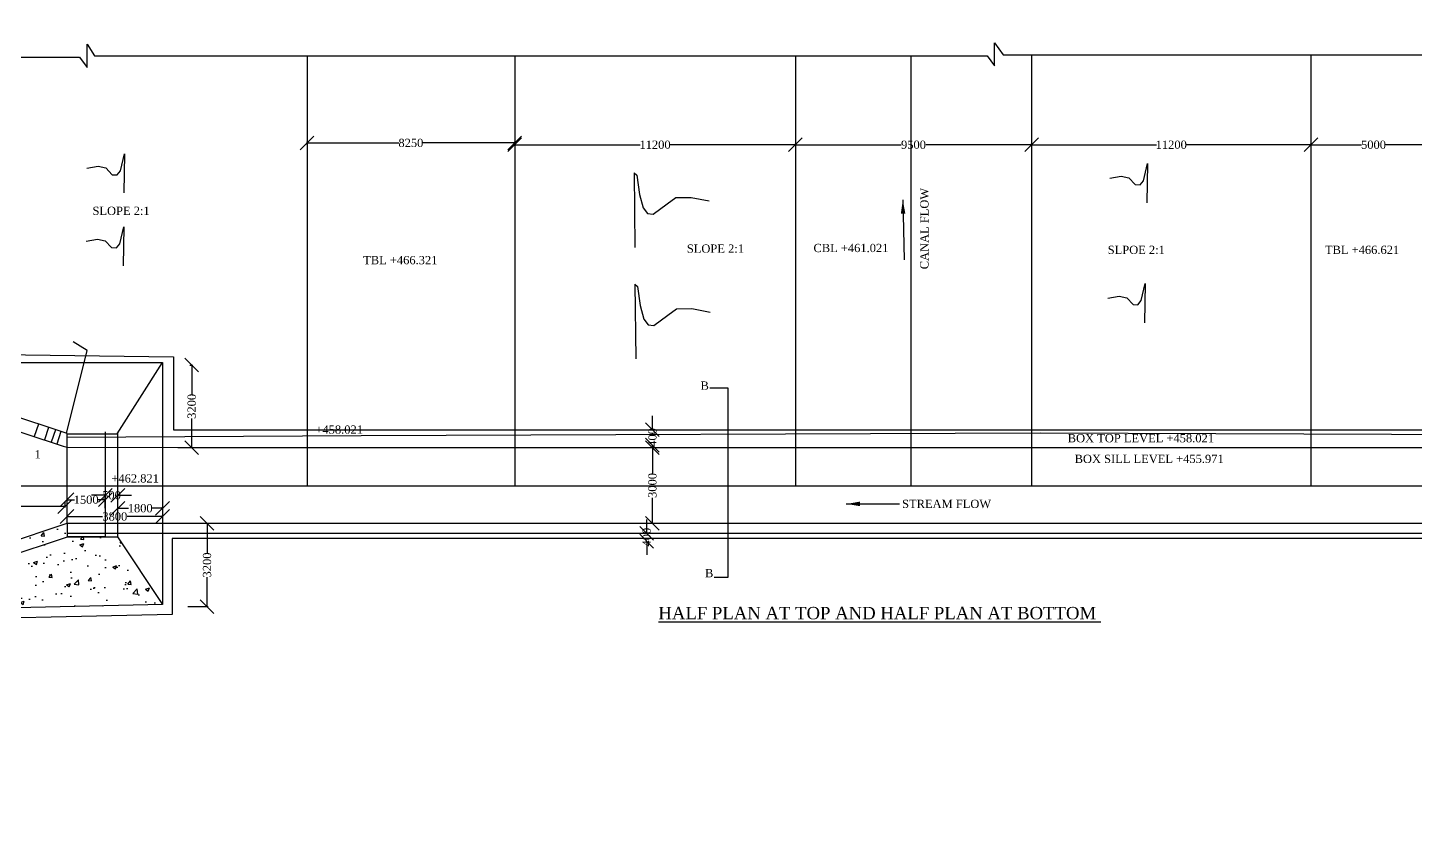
# Model space of a CAD drawing. Header units: metres. Extents: x 373 to 1010, y -4 to 431.
# Drawn here: x 504.1 to 756.2, y 145.5 to 292.2 of the extents above; entities that cross this region are included whole.
import ezdxf

# ---------------------------------------------------------------- set-up
doc = ezdxf.new("R2010")
doc.units = ezdxf.units.M
doc.header["$MEASUREMENT"] = 0
for name, color, linetype in [('DIMENSIONS', 255, 'Continuous'), ('DRAWING', 2, 'Continuous'), ('TEXT', 255, 'Continuous')]:
    doc.layers.add(name, color=color, linetype=linetype)
doc.styles.get("Standard").update_dxf_attribs({"font": 'times.ttf', "height": 1.5})
doc.dimstyles.get("Standard").update_dxf_attribs({"dimtxt": 1, "dimasz": 2.5, "dimexe": 0.18, "dimexo": 0.0625, "dimgap": 0.09, "dimtad": 0, "dimdec": 4, "dimzin": 0, "dimdsep": 46, "dimtxsty": 'Standard', "dimblk": 'OBLIQUE', "dimcen": 0, "dimadec": 0, "dimazin": 0, "dimtfac": 1, "dimtdec": 4, "dimtix": 1, "dimtofl": 0, "dimtmove": 2, "dimatfit": 0, "dimfxl": 1, "dimtolj": 1, "dimtzin": 0, "dimarcsym": 1})
picture_1 = doc.add_image_def('image1.jpg', size_in_pixel=(7220, 4926))
pattern_1 = [(50, (0, 0), (7.1726, -0.62752), [0.75, -8.25]), (355, (0, 0), (-1.38751, 7.52192), [0.6, -6.6]), (100.4514, (0.598, -0.052), (5.78509, 6.894395), [0.6374, -7.01142]), (46.1842, (0, 2), (10.67241, -1.65519), [1.125, -12.375]), (96.6356, (0.889, 1.862), (9.34663, 9.74118), [0.9561, -10.51713]), (351.1842, (0, 2), (9.34662, 9.74119), [0.9, -9.9]), (21, (1, 1.5), (5.96907, -4.02619), [0.75, -8.25]), (326, (1, 1.5), (2.43315, 7.2515), [0.6, -6.6]), (71.4514, (1.4974, 1.1645), (8.40223, 3.225305), [0.6374, -7.01142]), (37.5, (0, 0), (0.121599, 3.328939), [0, -6.52, 0, -6.7, 0, -6.625]), (7.5, (0, 0), (2.630695, 3.944117), [0, -3.82, 0, -6.37, 0, -2.525]), (327.5, (-2.23, 0), (5.338224, -0.225549), [0, -2.5, 0, -7.8, 0, -10.35]), (317.5, (-3.23, 0), (5.83186, 1.00105), [0, -3.25, 0, -5.18, 0, -7.35])]

# ---------------------------------------------------------------- blocks, each defined once
blk = doc.blocks.new('_Oblique')
at = {"color": 0, "linetype": 'ByBlock', "lineweight": -2}
blk.add_line((-0.5, -0.5), (0.5, 0.5), dxfattribs=at)
blk = doc.blocks.new('*D5')
at = {"layer": 'Defpoints', "color": 0, "transparency": 16777216}
for p in [(554.82, 270.94), (592.55, 271.27), (592.55, 270.94)]:
    blk.add_point(p, dxfattribs=at)
at = {"layer": 'DIMENSIONS', "color": 0, "lineweight": -2, "transparency": 16777216}
for p, q in [((554.82, 271), (554.82, 271.45)), ((554.82, 271.27), (571.49, 271.27)), ((592.55, 271.27), (575.88, 271.27)), ((592.55, 271), (592.55, 271.45))]:
    blk.add_line(p, q, dxfattribs=at)
at = {"layer": 'DIMENSIONS', "color": 0, "lineweight": -2, "transparency": 16777216, "xscale": 2.5, "yscale": 2.5, "zscale": 2.5, "rotation": 180}
blk.add_blockref('_Oblique', (554.82, 271.27), dxfattribs=at)
at = {"layer": 'DIMENSIONS', "color": 0, "lineweight": -2, "transparency": 16777216, "xscale": 2.5, "yscale": 2.5, "zscale": 2.5}
blk.add_blockref('_Oblique', (592.55, 271.27), dxfattribs=at)
at = {"layer": 'DIMENSIONS', "color": 0, "transparency": 16777216, "insert": (573.69, 271.27), "char_height": 1.5, "attachment_point": 5}
blk.add_mtext('\\A1;8250', dxfattribs=at)
blk = doc.blocks.new('*D6')
at = {"layer": 'Defpoints', "color": 0, "transparency": 16777216}
for p in [(592.55, 270.94), (643.57, 270.94), (643.57, 270.94)]:
    blk.add_point(p, dxfattribs=at)
at = {"layer": 'DIMENSIONS', "color": 0, "lineweight": -2, "transparency": 16777216}
for p, q in [((592.55, 271), (592.55, 271.12)), ((592.55, 270.94), (615.37, 270.94)), ((643.57, 270.94), (620.75, 270.94)), ((643.57, 271), (643.57, 271.12))]:
    blk.add_line(p, q, dxfattribs=at)
at = {"layer": 'DIMENSIONS', "color": 0, "lineweight": -2, "transparency": 16777216, "xscale": 2.5, "yscale": 2.5, "zscale": 2.5, "rotation": 180}
blk.add_blockref('_Oblique', (592.55, 270.94), dxfattribs=at)
at = {"layer": 'DIMENSIONS', "color": 0, "lineweight": -2, "transparency": 16777216, "xscale": 2.5, "yscale": 2.5, "zscale": 2.5}
blk.add_blockref('_Oblique', (643.57, 270.94), dxfattribs=at)
at = {"layer": 'DIMENSIONS', "color": 0, "transparency": 16777216, "insert": (618.06, 270.94), "char_height": 1.5, "attachment_point": 5}
blk.add_mtext('\\A1;11200', dxfattribs=at)
blk = doc.blocks.new('*D7')
at = {"layer": 'Defpoints', "color": 0, "transparency": 16777216}
for p in [(643.57, 270.94), (686.48, 270.94), (686.48, 270.94)]:
    blk.add_point(p, dxfattribs=at)
at = {"layer": 'DIMENSIONS', "color": 0, "lineweight": -2, "transparency": 16777216}
for p, q in [((643.57, 271), (643.57, 271.12)), ((643.57, 270.94), (662.8, 270.94)), ((686.48, 270.94), (667.24, 270.94)), ((686.48, 271), (686.48, 271.12))]:
    blk.add_line(p, q, dxfattribs=at)
at = {"layer": 'DIMENSIONS', "color": 0, "lineweight": -2, "transparency": 16777216, "xscale": 2.5, "yscale": 2.5, "zscale": 2.5, "rotation": 180}
blk.add_blockref('_Oblique', (643.57, 270.94), dxfattribs=at)
at = {"layer": 'DIMENSIONS', "color": 0, "lineweight": -2, "transparency": 16777216, "xscale": 2.5, "yscale": 2.5, "zscale": 2.5}
blk.add_blockref('_Oblique', (686.48, 270.94), dxfattribs=at)
at = {"layer": 'DIMENSIONS', "color": 0, "transparency": 16777216, "insert": (665.02, 270.94), "char_height": 1.5, "attachment_point": 5}
blk.add_mtext('\\A1;9500', dxfattribs=at)
blk = doc.blocks.new('*D8')
at = {"layer": 'Defpoints', "color": 0, "transparency": 16777216}
for p in [(686.48, 270.94), (737.24, 270.94), (737.24, 270.94)]:
    blk.add_point(p, dxfattribs=at)
at = {"layer": 'DIMENSIONS', "color": 0, "lineweight": -2, "transparency": 16777216}
for p, q in [((686.48, 271), (686.48, 271.12)), ((686.48, 270.94), (709.17, 270.94)), ((737.24, 270.94), (714.55, 270.94)), ((737.24, 271), (737.24, 271.12))]:
    blk.add_line(p, q, dxfattribs=at)
at = {"layer": 'DIMENSIONS', "color": 0, "lineweight": -2, "transparency": 16777216, "xscale": 2.5, "yscale": 2.5, "zscale": 2.5, "rotation": 180}
blk.add_blockref('_Oblique', (686.48, 270.94), dxfattribs=at)
at = {"layer": 'DIMENSIONS', "color": 0, "lineweight": -2, "transparency": 16777216, "xscale": 2.5, "yscale": 2.5, "zscale": 2.5}
blk.add_blockref('_Oblique', (737.24, 270.94), dxfattribs=at)
at = {"layer": 'DIMENSIONS', "color": 0, "transparency": 16777216, "insert": (711.86, 270.94), "char_height": 1.5, "attachment_point": 5}
blk.add_mtext('\\A1;11200', dxfattribs=at)
blk = doc.blocks.new('*D9')
at = {"layer": 'Defpoints', "color": 0, "transparency": 16777216}
for p in [(737.24, 270.94), (759.99, 270.94), (759.99, 270.94)]:
    blk.add_point(p, dxfattribs=at)
at = {"layer": 'DIMENSIONS', "color": 0, "lineweight": -2, "transparency": 16777216}
for p, q in [((737.24, 271), (737.24, 271.12)), ((737.24, 270.94), (746.41, 270.94)), ((759.99, 270.94), (750.83, 270.94)), ((759.99, 271), (759.99, 271.12))]:
    blk.add_line(p, q, dxfattribs=at)
at = {"layer": 'DIMENSIONS', "color": 0, "lineweight": -2, "transparency": 16777216, "xscale": 2.5, "yscale": 2.5, "zscale": 2.5, "rotation": 180}
blk.add_blockref('_Oblique', (737.24, 270.94), dxfattribs=at)
at = {"layer": 'DIMENSIONS', "color": 0, "lineweight": -2, "transparency": 16777216, "xscale": 2.5, "yscale": 2.5, "zscale": 2.5}
blk.add_blockref('_Oblique', (759.99, 270.94), dxfattribs=at)
at = {"layer": 'DIMENSIONS', "color": 0, "transparency": 16777216, "insert": (748.62, 270.94), "char_height": 1.5, "attachment_point": 5}
blk.add_mtext('\\A1;5000', dxfattribs=at)
blk = doc.blocks.new('*D14')
at = {"layer": 'Defpoints', "color": 0, "transparency": 16777216}
for p in [(533.47, 230.92), (533.86, 230.92), (533.47, 215.92)]:
    blk.add_point(p, dxfattribs=at)
at = {"layer": 'DIMENSIONS', "color": 0, "lineweight": -2, "transparency": 16777216}
for p, q in [((533.53, 230.92), (534.04, 230.92)), ((533.86, 230.92), (533.86, 225.64)), ((533.86, 215.92), (533.86, 221.2)), ((533.53, 215.92), (534.04, 215.92))]:
    blk.add_line(p, q, dxfattribs=at)
at = {"layer": 'DIMENSIONS', "color": 0, "lineweight": -2, "transparency": 16777216, "xscale": 2.5, "yscale": 2.5, "zscale": 2.5}
for p, rotation in [((533.86, 230.92), 90), ((533.86, 215.92), 270)]:
    blk.add_blockref('_Oblique', p, dxfattribs=dict(at, rotation=rotation))
at = {"layer": 'DIMENSIONS', "color": 0, "transparency": 16777216, "insert": (533.86, 223.42), "char_height": 1.5, "attachment_point": 5, "rotation": 90}
blk.add_mtext('\\A1;3200', dxfattribs=at)
blk = doc.blocks.new('*D15')
at = {"layer": 'Defpoints', "color": 0, "transparency": 16777216}
for p in [(616.54, 200.37), (616.54, 200.37), (616.54, 198.92)]:
    blk.add_point(p, dxfattribs=at)
at = {"layer": 'DIMENSIONS', "color": 0, "lineweight": -2, "transparency": 16777216}
for p, q in [((616.54, 200.37), (616.54, 202.87)), ((616.47, 200.37), (616.36, 200.37)), ((616.47, 198.92), (616.36, 198.92)), ((616.54, 198.92), (616.54, 196.42))]:
    blk.add_line(p, q, dxfattribs=at)
at = {"layer": 'DIMENSIONS', "color": 0, "lineweight": -2, "transparency": 16777216, "xscale": 2.5, "yscale": 2.5, "zscale": 2.5}
for p, rotation in [((616.54, 200.37), 270), ((616.54, 198.92), 90)]:
    blk.add_blockref('_Oblique', p, dxfattribs=dict(at, rotation=rotation))
at = {"layer": 'DIMENSIONS', "color": 0, "transparency": 16777216, "insert": (616.54, 199.65), "char_height": 1.5, "attachment_point": 5, "rotation": 90}
blk.add_mtext('\\A1;400', dxfattribs=at)
blk = doc.blocks.new('*D16')
at = {"layer": 'Defpoints', "color": 0, "transparency": 16777216}
for p in [(616.54, 215.92), (617.58, 215.92), (616.54, 202.17)]:
    blk.add_point(p, dxfattribs=at)
at = {"layer": 'DIMENSIONS', "color": 0, "lineweight": -2, "transparency": 16777216}
for p, q in [((616.6, 215.92), (617.76, 215.92)), ((617.58, 215.92), (617.58, 211.27)), ((617.58, 202.17), (617.58, 206.82)), ((616.6, 202.17), (617.76, 202.17))]:
    blk.add_line(p, q, dxfattribs=at)
at = {"layer": 'DIMENSIONS', "color": 0, "lineweight": -2, "transparency": 16777216, "xscale": 2.5, "yscale": 2.5, "zscale": 2.5}
for p, rotation in [((617.58, 215.92), 90), ((617.58, 202.17), 270)]:
    blk.add_blockref('_Oblique', p, dxfattribs=dict(at, rotation=rotation))
at = {"layer": 'DIMENSIONS', "color": 0, "transparency": 16777216, "insert": (617.58, 209.05), "char_height": 1.5, "attachment_point": 5, "rotation": 90}
blk.add_mtext('\\A1;3000', dxfattribs=at)
blk = doc.blocks.new('*D17')
at = {"layer": 'Defpoints', "color": 0, "transparency": 16777216}
for p in [(617.58, 219.17), (617.58, 219.17), (617.58, 216.37)]:
    blk.add_point(p, dxfattribs=at)
at = {"layer": 'DIMENSIONS', "color": 0, "lineweight": -2, "transparency": 16777216}
for p, q in [((617.58, 219.17), (617.58, 221.67)), ((617.52, 219.17), (617.4, 219.17)), ((617.52, 216.37), (617.4, 216.37)), ((617.58, 216.37), (617.58, 213.87))]:
    blk.add_line(p, q, dxfattribs=at)
at = {"layer": 'DIMENSIONS', "color": 0, "lineweight": -2, "transparency": 16777216, "xscale": 2.5, "yscale": 2.5, "zscale": 2.5}
for p, rotation in [((617.58, 219.17), 270), ((617.58, 216.37), 90)]:
    blk.add_blockref('_Oblique', p, dxfattribs=dict(at, rotation=rotation))
at = {"layer": 'DIMENSIONS', "color": 0, "transparency": 16777216, "insert": (617.58, 217.77), "char_height": 1.5, "attachment_point": 5, "rotation": 90}
blk.add_mtext('\\A1;400', dxfattribs=at)
blk = doc.blocks.new('*D36')
at = {"layer": 'Defpoints', "color": 0, "transparency": 16777216}
for p in [(511.21, 205.71), (518.15, 206.45), (518.15, 205.71)]:
    blk.add_point(p, dxfattribs=at)
at = {"layer": 'DIMENSIONS', "color": 0, "lineweight": -2, "transparency": 16777216}
for p, q in [((511.21, 205.77), (511.21, 206.63)), ((511.21, 206.45), (512.54, 206.45)), ((518.15, 206.45), (516.82, 206.45)), ((518.15, 205.77), (518.15, 206.63))]:
    blk.add_line(p, q, dxfattribs=at)
at = {"layer": 'DIMENSIONS', "color": 0, "lineweight": -2, "transparency": 16777216, "xscale": 2.5, "yscale": 2.5, "zscale": 2.5, "rotation": 180}
blk.add_blockref('_Oblique', (511.21, 206.45), dxfattribs=at)
at = {"layer": 'DIMENSIONS', "color": 0, "lineweight": -2, "transparency": 16777216, "xscale": 2.5, "yscale": 2.5, "zscale": 2.5}
blk.add_blockref('_Oblique', (518.15, 206.45), dxfattribs=at)
at = {"layer": 'DIMENSIONS', "color": 0, "transparency": 16777216, "insert": (514.68, 206.45), "char_height": 1.5, "attachment_point": 5}
blk.add_mtext('\\A1;1500', dxfattribs=at)
blk = doc.blocks.new('*D37')
at = {"layer": 'Defpoints', "color": 0, "transparency": 16777216}
for p in [(520.44, 207.26), (518.15, 204.85), (520.44, 204.85)]:
    blk.add_point(p, dxfattribs=at)
at = {"layer": 'DIMENSIONS', "color": 0, "lineweight": -2, "transparency": 16777216}
for p, q in [((518.15, 207.26), (515.65, 207.26)), ((518.15, 204.91), (518.15, 207.44)), ((520.44, 204.91), (520.44, 207.44)), ((520.44, 207.26), (522.94, 207.26))]:
    blk.add_line(p, q, dxfattribs=at)
at = {"layer": 'DIMENSIONS', "color": 0, "lineweight": -2, "transparency": 16777216, "xscale": 2.5, "yscale": 2.5, "zscale": 2.5}
blk.add_blockref('_Oblique', (518.15, 207.26), dxfattribs=at)
at = {"layer": 'DIMENSIONS', "color": 0, "lineweight": -2, "transparency": 16777216, "xscale": 2.5, "yscale": 2.5, "zscale": 2.5, "rotation": 180}
blk.add_blockref('_Oblique', (520.44, 207.26), dxfattribs=at)
at = {"layer": 'DIMENSIONS', "color": 0, "transparency": 16777216, "insert": (519.29, 207.26), "char_height": 1.5, "attachment_point": 5}
blk.add_mtext('\\A1;500', dxfattribs=at)
blk = doc.blocks.new('*D38')
at = {"layer": 'Defpoints', "color": 0, "transparency": 16777216}
for p in [(520.44, 204.91), (528.56, 204.91), (528.56, 204.91)]:
    blk.add_point(p, dxfattribs=at)
at = {"layer": 'DIMENSIONS', "color": 0, "lineweight": -2, "transparency": 16777216}
for p, q in [((520.44, 204.97), (520.44, 205.09)), ((520.44, 204.91), (522.36, 204.91)), ((528.56, 204.91), (526.63, 204.91)), ((528.56, 204.97), (528.56, 205.09))]:
    blk.add_line(p, q, dxfattribs=at)
at = {"layer": 'DIMENSIONS', "color": 0, "lineweight": -2, "transparency": 16777216, "xscale": 2.5, "yscale": 2.5, "zscale": 2.5, "rotation": 180}
blk.add_blockref('_Oblique', (520.44, 204.91), dxfattribs=at)
at = {"layer": 'DIMENSIONS', "color": 0, "lineweight": -2, "transparency": 16777216, "xscale": 2.5, "yscale": 2.5, "zscale": 2.5}
blk.add_blockref('_Oblique', (528.56, 204.91), dxfattribs=at)
at = {"layer": 'DIMENSIONS', "color": 0, "transparency": 16777216, "insert": (524.5, 204.91), "char_height": 1.5, "attachment_point": 5}
blk.add_mtext('\\A1;1800', dxfattribs=at)
blk = doc.blocks.new('*D39')
at = {"layer": 'Defpoints', "color": 0, "transparency": 16777216}
for p in [(511.21, 203.41), (528.56, 203.41), (528.56, 203.41)]:
    blk.add_point(p, dxfattribs=at)
at = {"layer": 'DIMENSIONS', "color": 0, "lineweight": -2, "transparency": 16777216}
for p, q in [((511.21, 203.47), (511.21, 203.59)), ((511.21, 203.41), (517.67, 203.41)), ((528.56, 203.41), (522.11, 203.41)), ((528.56, 203.47), (528.56, 203.59))]:
    blk.add_line(p, q, dxfattribs=at)
at = {"layer": 'DIMENSIONS', "color": 0, "lineweight": -2, "transparency": 16777216, "xscale": 2.5, "yscale": 2.5, "zscale": 2.5, "rotation": 180}
blk.add_blockref('_Oblique', (511.21, 203.41), dxfattribs=at)
at = {"layer": 'DIMENSIONS', "color": 0, "lineweight": -2, "transparency": 16777216, "xscale": 2.5, "yscale": 2.5, "zscale": 2.5}
blk.add_blockref('_Oblique', (528.56, 203.41), dxfattribs=at)
at = {"layer": 'DIMENSIONS', "color": 0, "transparency": 16777216, "insert": (519.89, 203.41), "char_height": 1.5, "attachment_point": 5}
blk.add_mtext('\\A1;3800', dxfattribs=at)
blk = doc.blocks.new('*D40')
at = {"layer": 'Defpoints', "color": 0, "transparency": 16777216}
for p in [(533.09, 202.17), (533.09, 187.03), (536.65, 187.03)]:
    blk.add_point(p, dxfattribs=at)
at = {"layer": 'DIMENSIONS', "color": 0, "lineweight": -2, "transparency": 16777216}
for p, q in [((533.15, 202.17), (536.83, 202.17)), ((536.65, 202.17), (536.65, 196.82)), ((536.65, 187.03), (536.65, 192.38)), ((533.15, 187.03), (536.83, 187.03))]:
    blk.add_line(p, q, dxfattribs=at)
at = {"layer": 'DIMENSIONS', "color": 0, "lineweight": -2, "transparency": 16777216, "xscale": 2.5, "yscale": 2.5, "zscale": 2.5}
for p, rotation in [((536.65, 202.17), 90), ((536.65, 187.03), 270)]:
    blk.add_blockref('_Oblique', p, dxfattribs=dict(at, rotation=rotation))
at = {"layer": 'DIMENSIONS', "color": 0, "transparency": 16777216, "insert": (536.65, 194.6), "char_height": 1.5, "attachment_point": 5, "rotation": 90}
blk.add_mtext('\\A1;3200', dxfattribs=at)
blk = doc.blocks.new('*D51')
at = {"layer": 'Defpoints', "color": 0, "transparency": 16777216}
for p in [(453.19, 206.79), (510.81, 206.05), (510.81, 205.2)]:
    blk.add_point(p, dxfattribs=at)
at = {"layer": 'DIMENSIONS', "color": 0, "lineweight": -2, "transparency": 16777216}
for p, q in [((453.19, 206.73), (453.19, 205.02)), ((453.19, 205.2), (479.31, 205.2)), ((510.81, 205.2), (484.69, 205.2)), ((510.81, 205.99), (510.81, 205.02))]:
    blk.add_line(p, q, dxfattribs=at)
at = {"layer": 'DIMENSIONS', "color": 0, "lineweight": -2, "transparency": 16777216, "xscale": 2.5, "yscale": 2.5, "zscale": 2.5, "rotation": 180}
blk.add_blockref('_Oblique', (453.19, 205.2), dxfattribs=at)
at = {"layer": 'DIMENSIONS', "color": 0, "lineweight": -2, "transparency": 16777216, "xscale": 2.5, "yscale": 2.5, "zscale": 2.5}
blk.add_blockref('_Oblique', (510.81, 205.2), dxfattribs=at)
at = {"layer": 'DIMENSIONS', "color": 0, "transparency": 16777216, "insert": (482, 205.2), "char_height": 1.5, "attachment_point": 5}
blk.add_mtext('\\A1;12750', dxfattribs=at)

msp = doc.modelspace()

# ---------------------------------------------------------------- hatches: boundary and pattern name
at = {"layer": 'DRAWING'}
h = msp.add_hatch(dxfattribs=at)
h.set_pattern_fill('AR-CONC', style=0)
h.set_pattern_definition(pattern_1)
h.paths.add_polyline_path([(511.2145, 199.66326), (511.2145, 202.16995), (465.70359, 186.95583), (466.63861, 184.70174), (473.38013, 187.06561), (499.5424, 195.76096)])
h = msp.add_hatch(dxfattribs=at)
h.set_pattern_fill('AR-CONC', style=0)
h.set_pattern_definition(pattern_1)
h.paths.add_polyline_path([(520.40328, 199.72927), (518.1465, 199.72927), (511.2145, 199.72927), (511.2145, 199.66326), (499.5424, 195.76096), (473.38013, 187.06561), (466.63861, 184.70174), (467.74669, 182.03045), (480.62893, 186.35669), (528.54933, 187.42625)])

# ---------------------------------------------------------------- linework, layer by layer
at = {"layer": 'DIMENSIONS', "color": 7}
for points in [[(514.83072, 266.66273), (516.88968, 267.03234), (518.27304, 266.72701), (519.41512, 265.50566), (520.31592, 265.47352), (520.91109, 266.21276), (521.63494, 269.31433), (521.50626, 262.19518)], [(700.72157, 264.86612), (702.78053, 265.23574), (704.1639, 264.9304), (705.30597, 263.70906), (706.20677, 263.67692), (706.80194, 264.41615), (707.52579, 267.51772), (707.39711, 260.39857)], [(614.2824, 265.84955), (614.41253, 252.26388)], [(614.2824, 265.84955), (614.72308, 265.40513), (615.23425, 261.92611), (615.90515, 259.46846), (616.70385, 258.4471), (617.69424, 258.31943), (620.25008, 260.20256), (621.81028, 261.35211), (624.59502, 261.38351), (627.91761, 260.74516)], [(514.70627, 253.40523), (516.76523, 253.77484), (518.1486, 253.46951), (519.29068, 252.24816), (520.19147, 252.21602), (520.78664, 252.95526), (521.51049, 256.05683), (521.38181, 248.93768)], [(614.41084, 245.64556), (614.54097, 232.05989)], [(614.41084, 245.64556), (614.85152, 245.20114), (615.36269, 241.72213), (616.0336, 239.26447), (616.8323, 238.24311), (617.82269, 238.11544), (620.37853, 239.99858), (621.93872, 241.14813), (624.72346, 241.17953), (628.04605, 240.54118)], [(700.32773, 243.07819), (702.38669, 243.4478), (703.77006, 243.14247), (704.91214, 241.92112), (705.81293, 241.88898), (706.4081, 242.62822), (707.13195, 245.72979), (707.00327, 238.61064)]]:
    msp.add_lwpolyline(points, dxfattribs=at)
at = {"layer": 'DRAWING', "color": 7}
for points in [[(417.37647, 286.85272), (513.4866, 286.85272), (514.86167, 284.95121), (514.86167, 289.24051), (516.21521, 287.10819), (600.68033, 287.10819), (678.42555, 287.10819), (679.74785, 285.29647), (679.74785, 289.47564), (681.30287, 287.27153), (760.68441, 287.27153)], [(478.99375, 286.85376), (478.99375, 233.83779), (460.16683, 240.10902), (460.16683, 258.26027), (451.40634, 258.26027), (451.40634, 235.23146), (453.44471, 235.23146), (490.42824, 222.76859), (510.48907, 216.18532), (511.20686, 215.97886), (531.34549, 215.92029), (663.8749, 215.92029), (786.20006, 215.92029), (803.46668, 215.92029), (835.44386, 232.06483), (854.22995, 231.94048), (879.66033, 231.81672)], [(554.81958, 286.9904), (554.81958, 209.00062)], [(592.55213, 287.15458), (592.55213, 209.01173)], [(643.56609, 287.09839), (643.56609, 209.01589)], [(664.54432, 287.10819), (664.54432, 208.99641)], [(686.48001, 287.34161), (686.48001, 209.04604)], [(737.24464, 287.24111), (737.24464, 209.05968)], [(430.64901, 253.65639), (453.26998, 253.65639), (453.26998, 256.54001), (458.30255, 256.54001), (458.30255, 238.70322), (480.56395, 231.38547), (491.20327, 231.38547), (528.56036, 231.38547), (528.56036, 202.13811), (528.56036, 187.42649), (480.62893, 186.35669), (458.1878, 178.8203), (458.1878, 161.27025), (453.33073, 161.27025), (453.33073, 182.81963), (511.2145, 202.16995), (511.2145, 199.66326), (499.5424, 195.76096), (473.38013, 187.06561), (455.466, 180.78415), (455.466, 161.31433)], [(511.2145, 202.16995), (511.2145, 218.46017), (455.77571, 236.82002), (455.68017, 236.86506), (455.72447, 256.55055)], [(784.12459, 199.4237), (701.46122, 199.4237), (530.31345, 199.4237), (530.31345, 185.61412), (480.7343, 184.52382), (460.16763, 177.6358), (460.16763, 159.58707), (451.70331, 159.58707), (451.70331, 235.23146)], [(511.10077, 218.49482), (514.86944, 233.53638), (512.33193, 235.15034)], [(478.99375, 233.83779), (481.19294, 233.10524), (530.54741, 232.41763), (530.54741, 219.16753), (563.30172, 219.16753), (631.83489, 219.16753), (722.91404, 219.16753), (784.27409, 219.16753)], [(511.20346, 218.44672), (520.29096, 218.41784), (528.52848, 231.3585)], [(628.01527, 226.80707), (631.3059, 226.80707), (631.3059, 192.29738), (628.81206, 192.29738)], [(505.99846, 220.18759), (505.238, 217.93092)], [(507.85208, 219.57372), (507.09162, 217.31705)], [(509.0787, 219.16749), (508.31824, 216.91083)], [(510.097, 218.83026), (509.33654, 216.57359)], [(518.14617, 218.79328), (518.14617, 199.72927), (511.20767, 199.72927)], [(511.20767, 199.72927), (518.1465, 199.72927), (520.4351, 199.72927), (520.4351, 218.47606)], [(803.44191, 217.98789), (767.85864, 218.22973), (688.07012, 218.54231), (564.6291, 218.04495), (511.22085, 217.77691)], [(454.18362, 208.99641), (546.60065, 208.99641), (621.51594, 208.99641), (713.64361, 208.99641), (839.84932, 208.99641), (881.15687, 208.99641), (881.15687, 216.07183)], [(511.2145, 202.16995), (550.69005, 202.16995), (638.86918, 202.16995), (733.35064, 202.16995), (803.39551, 202.16995), (835.38659, 186.03748), (845.95486, 186.08212)], [(511.20781, 200.37014), (555.9074, 200.37014), (803.4164, 200.37014)], [(520.40058, 199.73335), (528.53972, 187.44075)]]:
    msp.add_lwpolyline(points, dxfattribs=at)

# ---------------------------------------------------------------- texts
at = {"layer": 'TEXT', "color": 7}
msp.add_text('CANAL FLOW', height=1.5, rotation=90, dxfattribs=at).set_placement((667.75098, 248.32066))
for s, height, p in [('SLOPE 2:1', 1.5, (515.82737, 258.1909)), ('SLOPE 2:1', 1.5, (623.83199, 251.32962)), ('CBL +461.021', 1.5, (646.85177, 251.44046)), ('SLPOE 2:1', 1.5, (700.31686, 251.10067)), ('TBL +466.621', 1.5, (739.79303, 251.10464)), ('TBL +466.321', 1.5, (565.02455, 249.2337)), ('B', 1.5, (626.32318, 226.44148)), ('+458.021', 1.5, (556.34018, 218.45265)), ('BOX TOP LEVEL +458.021', 1.5, (693.05535, 216.88628)), ('1', 1.5, (505.2857, 213.95669)), ('BOX SILL LEVEL +455.971', 1.5, (694.30784, 213.13238)), ('+462.821', 1.5, (519.26047, 209.58492)), ('STREAM FLOW', 1.5, (662.95267, 204.95651)), ('B', 1.5, (627.14103, 192.37507)), ('%%UHALF PLAN AT TOP AND HALF PLAN AT BOTTOM ', 2.2515427, (618.66263, 184.73556))]:
    msp.add_text(s, height=height, dxfattribs=at).set_placement(p)

# ---------------------------------------------------------------- dimensions: what is measured, and where the dimension line sits
at = {"layer": 'DIMENSIONS', "color": 7}
for base, p1, p2, text, picture, middle in [((592.55213, 271.27347), (554.81958, 270.93814), (592.55213, 270.93814), '8250', '*D5', (573.68585, 271.27347)), ((643.56609, 270.93814), (592.55213, 270.93814), (643.56609, 270.93814), '11200', '*D6', (618.05911, 270.93814)), ((686.48001, 270.93814), (643.56609, 270.93814), (686.48001, 270.93814), '9500', '*D7', (665.02305, 270.93814)), ((737.24464, 270.93814), (686.48001, 270.93814), (737.24464, 270.93814), '11200', '*D8', (711.86233, 270.93814)), ((759.99134, 270.93814), (737.24464, 270.93814), (759.99134, 270.93814), '5000', '*D9', (748.61799, 270.93814)), ((510.80753, 205.20457), (453.19454, 206.78871), (510.80753, 206.04761), '12750', '*D51', (482.00104, 205.20457)), ((518.14617, 206.45457), (511.2145, 205.70839), (518.14617, 205.70839), '1500', '*D36', (514.68033, 206.45457)), ((520.4351, 207.25815), (518.14617, 204.84741), (520.4351, 204.84741), '500', '*D37', (519.29063, 207.25815)), ((528.56036, 203.41245), (511.2145, 203.41245), (528.56036, 203.41245), '3800', '*D39', (519.88743, 203.41245)), ((528.56036, 204.90991), (520.4351, 204.90991), (528.56036, 204.90991), '1800', '*D38', (524.49773, 204.90991))]:
    dim = msp.add_linear_dim(base=base, p1=p1, p2=p2, text=text, dimstyle='Standard', dxfattribs=at)
    dim.commit()
    dim.dimension.update_dxf_attribs({"geometry": picture, "text_midpoint": middle})
for base, p1, p2, text, picture, middle in [((533.8586, 230.92039), (533.46518, 215.92029), (533.46518, 230.92039), '3200', '*D14', (533.8586, 223.42034)), ((617.583, 219.16753), (617.583, 216.37354), (617.583, 219.16753), '400', '*D17', (617.583, 217.77053)), ((617.583, 215.92029), (616.53745, 202.16995), (616.53745, 215.92029), '3000', '*D16', (617.583, 209.04512)), ((536.6534, 187.03404), (533.08748, 202.16995), (533.08748, 187.03404), '3200', '*D40', (536.6534, 194.602)), ((616.53745, 200.37014), (616.53745, 198.92398), (616.53745, 200.37014), '400', '*D15', (616.53745, 199.64706))]:
    dim = msp.add_linear_dim(base=base, p1=p1, p2=p2, angle=90, text=text, dimstyle='Standard', dxfattribs=at)
    dim.commit()
    dim.dimension.update_dxf_attribs({"geometry": picture, "text_midpoint": middle})

# ---------------------------------------------------------------- pictures from other files: only their frames are drawn
at = {"color": 7}
image = msp.add_image(picture_1, insert=(372.95221, -3.57299), size_in_units=(636.71037, 434.40932), rotation=-0.0106721, dxfattribs=dict(at, brightness=30, contrast=30, fade=40))
image.dxf.flags = 7

# ---------------------------------------------------------------- leaders
at = {"layer": 'DIMENSIONS', "color": 7}
msp.add_leader([(652.81165, 205.69168), (662.50018, 205.72529)], dimstyle='Standard', override={"dimgap": 0.09, "dimtad": 0}, dxfattribs=at)
at = {"layer": 'DRAWING', "color": 7}
msp.add_leader([(663.08233, 260.91751), (663.30803, 250.01909)], dimstyle='Standard', override={"dimgap": 0.09, "dimtad": 0}, dxfattribs=at)

doc.saveas('drawing.dxf')
